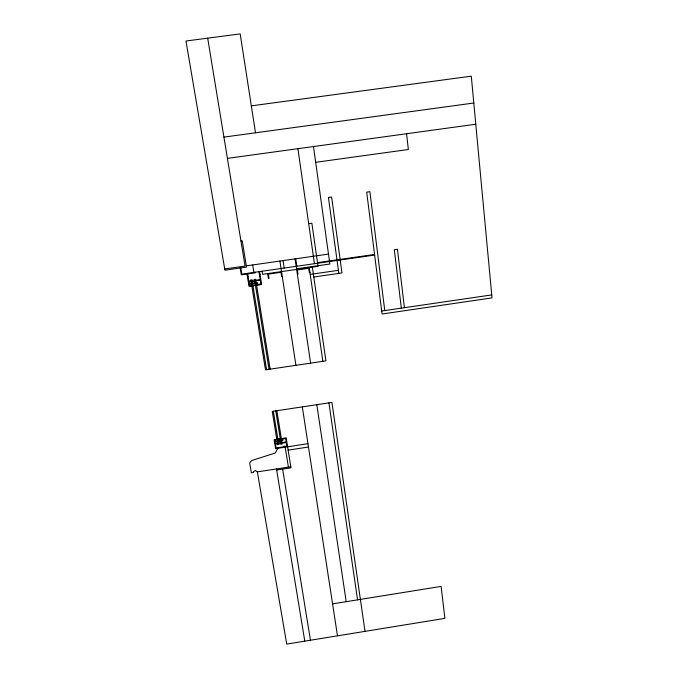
<?xml version="1.0" encoding="UTF-8"?>
<svg xmlns="http://www.w3.org/2000/svg" width="678" height="678" viewBox="0 0 678 678"><rect width="100%" height="100%" fill="white"/><g stroke="black" fill="none" stroke-linecap="round" stroke-linejoin="round"><path stroke-width="1.02" d="M277.921 448.268L275.243 453.023L251.708 460.531L249.69 462.938L251.385 472.795L253.589 472.456L253.453 471.625L255.428 470.574L257.36 471.88L290.786 466.744M332.576 603.878L441.115 586.402L444.895 618.37L286.726 644.1L257.36 471.88M275.395 443.615L277.2 443.336L277.056 442.497L278.26 442.319L278.353 442.878M286.209 441.963L282.006 442.607L281.87 441.768L280.667 441.954L280.76 442.514M275.488 444.175L277.285 443.895L277.429 444.734L278.624 444.556L278.539 443.997M286.302 442.522L282.099 443.166L282.234 444.005L281.031 444.192L280.938 443.632M283.904 446.777L276.107 447.972L274.827 440.141L275.675 440.014M285.107 446.599L286.904 446.319L285.65 438.496L282.65 438.954M307.965 443.683L275.599 448.624L274.132 439.675L276.794 439.268M288.133 450.133L308.473 447.022M276.658 470.04L290.964 467.845L286.167 437.844L281.353 438.573M277.87 439.107L280.277 438.734M381.689 311.024L491.736 294.913M248.834 281.209L250.724 280.938L250.58 280.014L251.843 279.828L251.945 280.446M260.199 279.573L255.784 280.209L255.631 279.285L254.369 279.463L254.47 280.082M282.277 276.522L281.65 276.616L280.989 272.293L268.369 274.107L269.047 278.429L268.42 278.514L267.641 273.581M297.379 274.353L298.006 274.259L297.362 269.946L308.685 268.319L309.312 272.632L309.948 272.539M248.936 281.828L250.826 281.548L250.979 282.472L252.241 282.294L252.14 281.675M260.301 280.192L255.877 280.828L256.03 281.751L254.767 281.929L254.665 281.311M310.21 274.387L338.407 270.327M250.453 285.514L249.555 285.641L247.639 273.92M257.759 284.455L260.911 284.006L258.937 271.675M251.809 285.947L249.029 286.345L247.012 274.014M252.945 285.777L255.47 285.413M256.598 285.252L261.64 284.523L259.564 271.581M313.795 277.005L341.958 272.946L331.618 197.052L328.423 197.501L338.831 273.395M224.723 268.954L245.055 266.047L207.697 38.163M246.326 265.861L328.483 254.106M317.499 262.64L374.553 254.453M374.637 255.072L241.843 274.124L240.817 267.92M296.549 268.802L329.864 264.013L313.499 146.541M247.411 276.488L248.046 276.395M259.428 274.76L260.064 274.675M308.685 223.664L311.863 223.215L318.024 266.344L262.589 274.31L262.098 271.217M240.953 241.004L242.224 240.826L246.529 267.107L224.935 270.2L185.984 41.011L240.181 33.9L255.504 132.795M227.401 158.381L475.778 124.227M315.694 162.313L408.342 149.499L406.563 133.744M223.918 137.109L473.795 103.022M251.335 105.861L471.286 76.165L492.016 297.896L382.07 314.007L366.696 192.137L369.883 191.688L384.765 310.575M240.181 268.013L241.309 274.836L255.233 272.836L255.14 272.217M276.48 468.939L304.803 641.159M252.665 264.954L253.869 272.395M255.072 282.955L269.047 369.315M275.776 410.885L280.641 440.98M252.547 283.319L266.59 369.68M273.344 411.249L278.234 441.344M282.624 469.125L310.448 640.244M251.411 283.48L265.479 369.841L325.915 360.865L312.372 267.157M277.158 441.505L272.251 411.419L331.923 402.427L365.01 631.362M250.555 286.124L250.148 283.667L257.462 282.616L257.852 285.074M275.59 439.454L275.954 441.692L282.921 440.632L282.556 438.386M288.404 467.108L285.014 446.039L283.819 446.226L283.997 447.336M256.199 282.794L270.141 369.146M276.853 410.724L281.717 440.819M279.904 261.055L295.922 365.323M302.312 406.893L337.483 635.845M283.065 260.606L284.201 268.047M295.701 258.801L296.811 266.234M295.074 258.886L310.626 363.137M316.821 404.707L346.204 601.683M309.227 267.607L322.855 361.323M328.906 402.885L357.552 599.861M297.896 148.685L314.439 263.708M404.41 307.693L397.444 249.284L394.316 249.724L401.342 308.143M280.48 440.87L278.361 441.192L278.039 439.217L280.158 438.895L280.48 440.87M281.362 442.42L277.751 442.971L277.938 444.09L281.539 443.539L281.362 442.42M255.097 279.989L251.309 280.539L251.513 281.768L255.301 281.226L255.097 279.989M254.945 283.124L252.725 283.446L253.072 285.608L255.292 285.294L254.945 283.124"/></g></svg>
